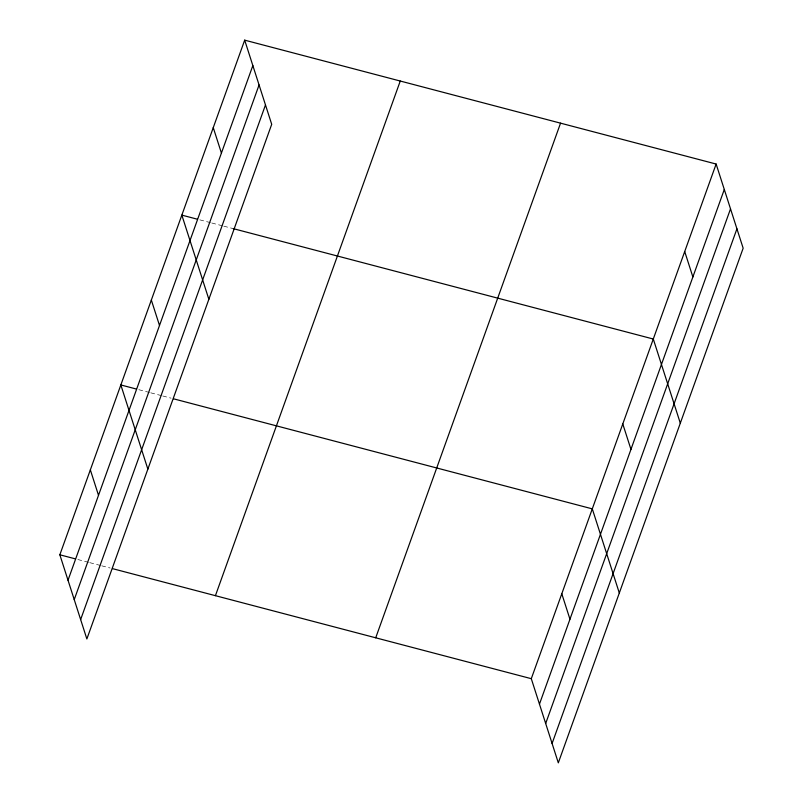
<?xml version="1.0" encoding="UTF-8"?>
<svg xmlns="http://www.w3.org/2000/svg" width="803" height="803" viewBox="0 0 803 803"><rect width="100%" height="100%" fill="white"/><g stroke="black" fill="none" stroke-linecap="round" stroke-linejoin="round"><path stroke-width="0.6" stroke-dasharray="4.01 3.01" d="M199.786 219.841L210.557 222.672M211.761 222.993L222.531 225.824M223.726 226.135L233.302 228.654M138.789 389.676L149.569 392.506M150.763 392.818L161.533 395.648M162.728 395.969L171.109 398.168M77.801 559.51L88.571 562.341M89.765 562.652L100.536 565.483M101.73 565.804L110.111 568.002"/><path stroke-width="1.2" d="M244.684 40.15L271.705 124.314L86.865 638.957L59.844 554.793L244.684 40.15L716.135 164.043L743.156 248.207L558.316 762.85L531.295 678.686L716.135 164.043M68.014 580.218L252.845 65.575M74.237 599.6L259.068 84.957M80.641 619.575L265.482 104.932M215.425 595.675L400.265 81.033M375.714 637.803L560.554 123.16M539.465 704.121L724.296 189.478M545.679 723.503L730.519 208.86M552.093 743.468L736.933 228.825M197.397 219.219L181.839 215.124L208.86 299.288M233.302 228.654L653.291 339.027L680.312 423.191M136.4 389.043L120.841 384.958L147.862 469.123M173.498 398.8L592.293 508.861L619.314 593.015M59.844 554.793L75.402 558.878M112.5 568.634L531.295 678.686M684.708 251.54L692.879 276.965M622.787 423.944L630.957 449.369M561.799 593.768L569.959 619.203M213.257 127.637L221.427 153.072M151.335 300.041L159.506 325.476M90.348 469.875L98.508 495.3"/></g></svg>
